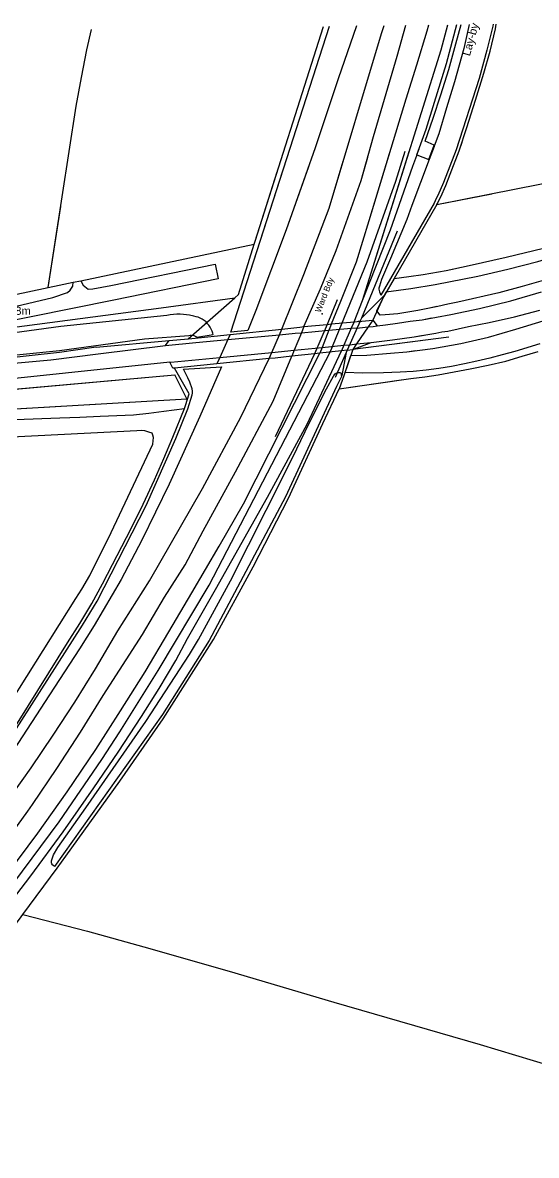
# Model space of a CAD drawing. Header units: millimetres. Extents: x 111502 to 977541, y 8702 to 1044108.
# Drawn here: x 975494 to 975686.7, y 478580.9 to 479005.6 of the extents above; entities that cross this region are included whole.
import ezdxf
from ezdxf.enums import TextEntityAlignment as Align

# ---------------------------------------------------------------- set-up
doc = ezdxf.new("R2010")
doc.units = ezdxf.units.MM
doc.header["$LTSCALE"] = 0.25
doc.layers.add('X HVSS Site Background', color=8, linetype='Continuous')
doc.styles.add('85C29BD3-77E0-4928-B775-6F', font='arial.ttf', dxfattribs={"height": 0.2})
doc.styles.add('OS Master Map$1$Standard', font='txt')

# ---------------------------------------------------------------- blocks, each defined once
blk = doc.blocks.new('OS MAP')
at = {"layer": 'X HVSS Site Background', "flags": 128}
for points in [[(489285.33, 243447.62), (489295.91, 243515.62), (489295.91, 243515.62), (489297.91, 243526.42), (489297.91, 243526.42), (489299.91, 243536.82), (489299.91, 243536.82), (489301.59, 243544.46)], [(489400.99, 243545.74), (489394.2, 243525.9), (489394.2, 243525.9), (489385.5, 243500), (489385.5, 243500), (489374.6, 243469.3), (489374.6, 243469.3), (489363.2, 243439), (489363.2, 243439), (489360.3, 243431.5), (489360.3, 243431.5), (489353.9, 243430.9)], [(489353.9, 243430.9), (489390.91, 243545.61)], [(489362.61, 243463.91), (489362.97, 243465.09), (489362.97, 243465.09), (489388.66, 243545.58)], [(489373.01, 243432.1), (489381.21, 243452.5), (489381.21, 243452.5), (489390.71, 243477.4), (489390.71, 243477.4), (489410.44, 243542.85), (489410.44, 243542.85), (489411.35, 243545.88)], [(489381.31, 243433), (489387.51, 243447.2), (489387.51, 243447.2), (489393.41, 243461.5), (489393.41, 243461.5), (489402.78, 243487.73), (489402.78, 243487.73), (489407.35, 243504.25), (489407.35, 243504.25), (489416.22, 243534.39), (489416.22, 243534.39), (489419.57, 243545.98)], [(489391.6, 243433.98), (489395.11, 243442.6), (489395.11, 243442.6), (489401.01, 243457.3), (489401.01, 243457.3), (489405.82, 243472.83), (489405.82, 243472.83), (489419.7, 243518.4), (489419.7, 243518.4), (489423.7, 243531.2), (489423.7, 243531.2), (489427.5, 243543.9), (489427.5, 243543.9), (489428.09, 243546.09)], [(489403.26, 243442.78), (489432.75, 243536.81), (489432.75, 243536.81), (489435.24, 243546.18)], [(489443.33, 243546.29), (489441.3, 243537.3), (489441.3, 243537.3), (489437.8, 243524.8), (489437.8, 243524.8), (489434.8, 243515), (489434.8, 243515), (489431.86, 243505.22), (489431.86, 243505.22), (489428.3, 243495.7), (489428.3, 243495.7), (489421.8, 243478.4), (489421.8, 243478.4), (489419.9, 243473.2), (489419.9, 243473.2), (489413.8, 243458.6), (489413.8, 243458.6), (489410.4, 243450.7), (489410.4, 243450.7), (489409.6, 243448.2), (489409.6, 243448.2), (489409.4, 243447.4), (489409.4, 243447.4), (489409.4, 243447), (489409.4, 243447), (489409.7, 243446), (489409.7, 243446), (489410.2, 243444.8)], [(489452.24, 243546.4), (489452.1, 243545.7), (489452.1, 243545.7), (489449.9, 243536.6), (489449.9, 243536.6), (489447, 243526), (489447, 243526), (489438.4, 243499.3), (489438.4, 243499.3), (489433.7, 243487), (489433.7, 243487), (489431.5, 243482.2), (489431.5, 243482.2), (489430.9, 243481), (489430.9, 243481), (489430.1, 243479.3), (489430.1, 243479.3), (489410.2, 243444.8)], [(489423.68, 243497.37), (489428.1, 243495.7), (489428.1, 243495.7), (489430.2, 243501), (489430.2, 243501), (489426.8, 243502.5), (489426.8, 243502.5), (489429.8, 243511.2), (489429.8, 243511.2), (489432.7, 243519.9), (489432.7, 243519.9), (489435.6, 243529.4), (489435.6, 243529.4), (489438.3, 243539), (489438.3, 243539), (489440.26, 243546.25)], [(489423.68, 243497.37), (489427.1, 243507), (489427.1, 243507), (489430.3, 243517.1), (489430.3, 243517.1), (489434.8, 243531.7), (489434.8, 243531.7), (489438.59, 243546.23)], [(489431.13, 243478.74), (489431.4, 243479.2), (489431.4, 243479.2), (489432, 243480.5), (489432, 243480.5), (489432.6, 243481.7), (489432.6, 243481.7), (489434.5, 243485.9), (489434.5, 243485.9), (489436.2, 243490.2), (489436.2, 243490.2), (489439.5, 243498.9), (489439.5, 243498.9), (489442.4, 243507.7), (489442.4, 243507.7), (489445.7, 243517.9), (489445.7, 243517.9), (489448.8, 243528), (489448.8, 243528), (489451.1, 243536.3), (489451.1, 243536.3), (489453.1, 243544.7), (489453.1, 243544.7), (489453.46, 243546.42)], [(489403.26, 243442.78), (489413.72, 243469.27), (489413.72, 243469.27), (489422.1, 243493.2), (489422.1, 243493.2), (489422.9, 243495.2), (489422.9, 243495.2), (489423.6, 243497.15), (489423.6, 243497.15), (489423.68, 243497.37)], [(489431.13, 243478.74), (489479.9, 243488.4), (489479.9, 243488.4), (489483.5, 243489.09)], [(489431.13, 243478.74), (489415.16, 243451.06)], [(489408.7, 243438.9), (489412.2, 243446), (489412.2, 243446), (489421.4, 243447.3), (489421.4, 243447.3), (489430.5, 243448.8), (489430.5, 243448.8), (489446.5, 243451.9), (489446.5, 243451.9), (489457.8, 243454.5), (489457.8, 243454.5), (489469, 243457.4), (489469, 243457.4), (489491.2, 243464), (489491.2, 243464), (489515.51, 243472.73)], [(489402.99, 243436.28), (489416.43, 243468.96)], [(489415.16, 243451.06), (489420.6, 243451.8), (489420.6, 243451.8), (489426, 243452.5), (489426, 243452.5), (489434.7, 243454.1), (489434.7, 243454.1), (489443.3, 243455.9), (489443.3, 243455.9), (489457.2, 243459), (489457.2, 243459), (489471.1, 243462.4), (489471.1, 243462.4), (489486, 243466.5), (489486, 243466.5), (489488.08, 243467.13)], [(489297.59, 243450.21), (489362.61, 243463.91)], [(489355.34, 243443.82), (489356.8, 243445.1), (489356.8, 243445.1), (489362.61, 243463.91)], [(489471.9, 243450.5), (489463.2, 243448), (489463.2, 243448), (489454.4, 243445.7), (489454.4, 243445.7), (489439, 243442.2), (489439, 243442.2), (489435.3, 243441.4), (489435.3, 243441.4), (489431.5, 243440.6), (489431.5, 243440.6), (489427.8, 243439.8), (489427.8, 243439.8), (489424, 243439), (489424, 243439), (489420.3, 243438.4), (489420.3, 243438.4), (489416.5, 243437.8), (489416.5, 243437.8), (489411.8, 243437.4), (489411.8, 243437.4), (489409.9, 243437.3), (489409.9, 243437.3), (489408.7, 243438.9)], [(489408.77, 243433.29), (489411.9, 243433.7), (489411.9, 243433.7), (489416.4, 243434.3), (489416.4, 243434.3), (489421.1, 243435), (489421.1, 243435), (489425.7, 243435.6), (489425.7, 243435.6), (489436.4, 243437.6), (489436.4, 243437.6), (489447.2, 243439.8), (489447.2, 243439.8), (489458.9, 243442.7), (489458.9, 243442.7), (489470.4, 243446)], [(489297.59, 243450.21), (489298.54, 243448.53), (489298.54, 243448.53), (489300.38, 243447.1), (489300.38, 243447.1), (489302.11, 243447.21), (489302.11, 243447.21), (489308.85, 243448.43), (489308.85, 243448.43), (489347.98, 243456.38), (489347.98, 243456.38), (489349.1, 243450.87), (489349.1, 243450.87), (489309.97, 243442.92), (489309.97, 243442.92), (489263.41, 243433.52)], [(489406.5, 243427.1), (489414.5, 243428), (489414.5, 243428), (489422.7, 243429.2), (489422.7, 243429.2), (489430.8, 243430.6), (489430.8, 243430.6), (489433, 243431), (489433, 243431), (489435.3, 243431.35), (489435.3, 243431.35), (489443, 243433), (489443, 243433), (489450.8, 243434.6), (489450.8, 243434.6), (489460.3, 243436.7), (489460.3, 243436.7), (489469.8, 243439.2)], [(489264.23, 243438.53), (489287.1, 243443.94), (489287.1, 243443.94), (489292.61, 243445.78), (489292.61, 243445.78), (489293.64, 243446.7), (489293.64, 243446.7), (489294.66, 243448.13), (489294.66, 243448.13), (489294.8, 243449.62)], [(489285.33, 243447.62), (489289.55, 243448.51), (489289.55, 243448.51), (489294.8, 243449.62)], [(489294.8, 243449.62), (489297.59, 243450.21)], [(489415.16, 243451.06), (489411.53, 243444.78)], [(489201.55, 243430.01), (489225.09, 243434.98), (489225.09, 243434.98), (489225.39, 243443.78), (489225.39, 243443.78), (489231.59, 243446.88), (489231.59, 243446.88), (489252.39, 243440.68), (489252.39, 243440.68), (489285.33, 243447.62)], [(489398.84, 243422.11), (489404.94, 243422.31), (489404.94, 243422.31), (489413.8, 243423), (489413.8, 243423), (489419.9, 243423.6), (489419.9, 243423.6), (489429.7, 243424.8), (489429.7, 243424.8), (489440.2, 243426.7), (489440.2, 243426.7), (489450.5, 243429.1), (489450.5, 243429.1), (489460.8, 243432), (489460.8, 243432), (489471, 243435.2), (489471, 243435.2), (489487.9, 243440.9), (489487.9, 243440.9), (489498, 243444.4), (489498, 243444.4), (489507.9, 243448.2), (489507.9, 243448.2), (489508.35, 243448.37)], [(489231.73, 243427.29), (489233.09, 243427.48), (489233.09, 243427.48), (489241.3, 243428.62), (489241.3, 243428.62), (489242.49, 243428.78), (489242.49, 243428.78), (489245.99, 243429.24), (489245.99, 243429.24), (489276.49, 243433.28), (489276.49, 243433.28), (489327.79, 243439.98), (489327.79, 243439.98), (489355.34, 243443.82)], [(489337.86, 243428.47), (489355.34, 243443.82)], [(489393.71, 243443.1), (489390.02, 243433.83)], [(489400.1, 243434.78), (489403.26, 243442.78)], [(489402.99, 243436.28), (489411.53, 243444.78)], [(489411.53, 243444.78), (489411.2, 243444.2), (489411.2, 243444.2), (489407.1, 243435.4)], [(489341.09, 243428.98), (489347.2, 243430.1), (489347.2, 243430.1), (489347.1, 243430.6), (489347.1, 243430.6), (489346.92, 243431.32), (489346.92, 243431.32), (489346.19, 243432.78), (489346.19, 243432.78), (489345.69, 243433.48), (489345.69, 243433.48), (489345.09, 243434.08), (489345.09, 243434.08), (489344.59, 243434.78), (489344.59, 243434.78), (489343.19, 243435.78), (489343.19, 243435.78), (489342.39, 243436.18), (489342.39, 243436.18), (489341.69, 243436.48), (489341.69, 243436.48), (489340.89, 243436.68), (489340.89, 243436.68), (489339.99, 243436.88), (489339.99, 243436.88), (489338.39, 243437.28), (489338.39, 243437.28), (489336.19, 243437.58), (489336.19, 243437.58), (489334.89, 243437.68), (489334.89, 243437.68), (489333.59, 243437.68), (489333.59, 243437.68), (489332.39, 243437.58), (489332.39, 243437.58), (489331.09, 243437.38), (489331.09, 243437.38), (489329.89, 243437.18), (489329.89, 243437.18), (489290.09, 243432.98), (489290.09, 243432.98), (489234.23, 243425.46)], [(489469.8, 243426.5), (489460.4, 243423.7), (489460.4, 243423.7), (489455.7, 243422.4), (489455.7, 243422.4), (489451, 243421.2), (489451, 243421.2), (489446.2, 243420.1), (489446.2, 243420.1), (489441.5, 243419), (489441.5, 243419), (489436.7, 243418.1), (489436.7, 243418.1), (489431.9, 243417.3), (489431.9, 243417.3), (489427.1, 243416.7), (489427.1, 243416.7), (489422.3, 243416.2), (489422.3, 243416.2), (489417.4, 243415.9), (489417.4, 243415.9), (489411.2, 243415.7), (489411.2, 243415.7), (489403.44, 243415.51), (489403.44, 243415.51), (489396.74, 243415.81), (489396.74, 243415.81), (489398.84, 243422.11)], [(489352.7, 243428.13), (489372.08, 243429.95), (489372.08, 243429.95), (489378.01, 243430.5), (489378.01, 243430.5), (489380.36, 243430.71), (489380.36, 243430.71), (489390.66, 243431.64), (489390.66, 243431.64), (489399.07, 243432.39), (489399.07, 243432.39), (489402.1, 243432.6), (489402.1, 243432.6), (489405.42, 243432.92)], [(489373.01, 243432.1), (489379.71, 243432.8), (489379.71, 243432.8), (489381.31, 243433)], [(489381.31, 243433), (489380.36, 243430.71), (489380.36, 243430.71), (489377.64, 243424.13), (489377.64, 243424.13), (489376.71, 243421.9)], [(489381.31, 243433), (489390.02, 243433.83)], [(489390.02, 243433.83), (489385.22, 243422.82)], [(489391.6, 243433.98), (489390.66, 243431.64), (489390.66, 243431.64), (489388.08, 243425.18), (489388.08, 243425.18), (489387.23, 243423.04)], [(489390.02, 243433.83), (489391.6, 243433.98)], [(489391.6, 243433.98), (489400.1, 243434.78)], [(489394.54, 243409.71), (489421.4, 243413.5), (489421.4, 243413.5), (489426.6, 243414.2), (489426.6, 243414.2), (489431.7, 243414.9), (489431.7, 243414.9), (489437.7, 243416), (489437.7, 243416), (489443.6, 243417.2), (489443.6, 243417.2), (489450.4, 243418.6), (489450.4, 243418.6), (489457, 243420.1), (489457, 243420.1), (489463.1, 243421.9), (489463.1, 243421.9), (489469.1, 243423.7)], [(489400.1, 243434.78), (489399.07, 243432.39), (489399.07, 243432.39), (489396.3, 243426), (489396.3, 243426), (489395.4, 243423.93)], [(489402.41, 243435), (489397.51, 243424.16)], [(489400.1, 243434.78), (489402.41, 243435)], [(489405.42, 243432.92), (489401.04, 243426.48)], [(489402.41, 243435), (489401.58, 243434.88), (489401.58, 243434.88), (489407.1, 243435.4)], [(489402.41, 243435), (489402.99, 243436.28)], [(489407.1, 243435.4), (489405.42, 243432.92)], [(489405.42, 243432.92), (489407.3, 243433.1), (489407.3, 243433.1), (489408.77, 243433.29)], [(489407.1, 243435.4), (489408.77, 243433.29)], [(489341.09, 243428.98), (489340.69, 243429.28), (489340.69, 243429.28), (489340.09, 243429.48), (489340.09, 243429.48), (489339.09, 243429.68), (489339.09, 243429.68), (489338.59, 243429.68), (489338.59, 243429.68), (489338.09, 243429.58), (489338.09, 243429.58), (489321.49, 243428.28), (489321.49, 243428.28), (489289.59, 243423.88), (489289.59, 243423.88), (489236.25, 243418.56)], [(489329.38, 243425.9), (489340.7, 243427), (489340.7, 243427), (489352.7, 243428.13)], [(489330.71, 243427.81), (489337.86, 243428.47)], [(489337.86, 243428.47), (489339.3, 243428.6), (489339.3, 243428.6), (489353.57, 243430.08)], [(489352.7, 243428.13), (489349.73, 243421.44)], [(489353.57, 243430.08), (489352.7, 243428.13)], [(489353.57, 243430.08), (489373.01, 243432.1)], [(489368.21, 243421), (489369.2, 243423.29), (489369.2, 243423.29), (489372.08, 243429.95), (489372.08, 243429.95), (489373.01, 243432.1)], [(489435.7, 243429.1), (489399.64, 243424.41)], [(489265.44, 243209.71), (489278.84, 243227.11), (489278.84, 243227.11), (489290.94, 243243.51), (489290.94, 243243.51), (489302.54, 243260.11), (489302.54, 243260.11), (489311.64, 243273.41), (489311.64, 243273.41), (489320.34, 243286.81), (489320.34, 243286.81), (489326.94, 243297.31), (489326.94, 243297.31), (489333.24, 243307.81), (489333.24, 243307.81), (489337.64, 243316.01), (489337.64, 243316.01), (489348.12, 243334.46), (489348.12, 243334.46), (489367.65, 243369.03), (489367.65, 243369.03), (489382.45, 243396.42), (489382.45, 243396.42), (489395.4, 243423.93)], [(489303.4, 243425.3), (489289.65, 243423.35), (489289.65, 243423.35), (489233.76, 243417.23)], [(489236.93, 243416.22), (489237.98, 243416.31), (489237.98, 243416.31), (489253.1, 243417.58), (489253.1, 243417.58), (489286.39, 243420.58), (489286.39, 243420.58), (489304.11, 243422.74), (489304.11, 243422.74), (489329.38, 243425.9)], [(489303.4, 243425.3), (489330.71, 243427.81)], [(489329.38, 243425.9), (489330.71, 243427.81)], [(489349.73, 243421.44), (489369.2, 243423.29), (489369.2, 243423.29), (489369.31, 243423.3), (489369.31, 243423.3), (489377.64, 243424.13), (489377.64, 243424.13), (489388.08, 243425.18), (489388.08, 243425.18), (489396.3, 243426), (489396.3, 243426), (489398.6, 243426.2), (489398.6, 243426.2), (489401.04, 243426.48)], [(489395.4, 243423.93), (489387.23, 243423.04)], [(489399.64, 243424.41), (489396.24, 243414.51), (489396.24, 243414.51), (489394.54, 243409.71)], [(489397.51, 243424.16), (489395.4, 243423.93)], [(489397.51, 243424.16), (489397.15, 243423.34)], [(489397.51, 243424.16), (489399.64, 243424.41)], [(489399.64, 243424.41), (489406.5, 243427.1)], [(489401.04, 243426.48), (489399.64, 243424.41)], [(489401.04, 243426.48), (489406.5, 243427.1)], [(489270.24, 243227.91), (489281.54, 243243.11), (489281.54, 243243.11), (489292.54, 243258.61), (489292.54, 243258.61), (489303.24, 243274.41), (489303.24, 243274.41), (489312.54, 243288.91), (489312.54, 243288.91), (489321.74, 243303.51), (489321.74, 243303.51), (489330.64, 243318.51), (489330.64, 243318.51), (489339.31, 243333.2), (489339.31, 243333.2), (489349.46, 243350.67), (489349.46, 243350.67), (489358.6, 243366.51), (489358.6, 243366.51), (489387.23, 243423.04)], [(489262.04, 243243.81), (489279.04, 243267.51), (489279.04, 243267.51), (489287.24, 243279.81), (489287.24, 243279.81), (489295.34, 243292.21), (489295.34, 243292.21), (489303.14, 243304.71), (489303.14, 243304.71), (489311.54, 243318.91), (489311.54, 243318.91), (489323.37, 243337.71), (489323.37, 243337.71), (489343.2, 243372.3), (489343.2, 243372.3), (489357.69, 243399.06), (489357.69, 243399.06), (489368.21, 243421)], [(489331, 243419.67), (489252.59, 243411.38), (489252.59, 243411.38), (489213.69, 243407.68), (489213.69, 243407.68), (489187.49, 243405.01)], [(489277.69, 243251.36), (489279.44, 243253.81), (489279.44, 243253.81), (489288.64, 243267.31), (489288.64, 243267.31), (489297.44, 243280.91), (489297.44, 243280.91), (489306.04, 243294.71), (489306.04, 243294.71), (489320.81, 243317.57), (489320.81, 243317.57), (489329.04, 243331.59), (489329.04, 243331.59), (489336.8, 243343.7), (489336.8, 243343.7), (489343.5, 243356.4), (489343.5, 243356.4), (489355.59, 243378.53), (489355.59, 243378.53), (489369.81, 243405), (489369.81, 243405), (489376.71, 243421.9)], [(489331, 243419.67), (489331.4, 243419.7), (489331.4, 243419.7), (489349.73, 243421.44)], [(489332.1, 243417.4), (489331, 243419.67)], [(489349.73, 243421.44), (489348.67, 243419.05)], [(489368.21, 243421), (489348.67, 243419.05)], [(489376.71, 243421.9), (489370.51, 243421.2), (489370.51, 243421.2), (489368.21, 243421)], [(489385.22, 243422.82), (489370.56, 243391.68)], [(489385.22, 243422.82), (489376.71, 243421.9)], [(489387.23, 243423.04), (489385.22, 243422.82)], [(489397.15, 243423.34), (489393.01, 243413.9)], [(489397.15, 243423.34), (489395.54, 243414.71)], [(489336.1, 243417), (489350.4, 243417.9), (489350.4, 243417.9), (489342.3, 243399.3), (489342.3, 243399.3), (489330.7, 243373.9), (489330.7, 243373.9), (489320.5, 243352.9), (489320.5, 243352.9), (489312.8, 243338.2), (489312.8, 243338.2), (489302.6, 243320.9), (489302.6, 243320.9), (489297.1, 243312.2), (489297.1, 243312.2), (489291.5, 243303.5), (489291.5, 243303.5), (489285.9, 243294.9), (489285.9, 243294.9), (489263.9, 243261.3)], [(489253.5, 243251.2), (489298.3, 243321.1), (489298.3, 243321.1), (489303.7, 243330.1), (489303.7, 243330.1), (489322.1, 243365.9), (489322.1, 243365.9), (489333.2, 243391.1), (489333.2, 243391.1), (489337.8, 243402.2), (489337.8, 243402.2), (489339.4, 243407.4), (489339.4, 243407.4), (489339.5, 243408.1), (489339.5, 243408.1), (489339.5, 243408.8), (489339.5, 243408.8), (489339.4, 243409.7), (489339.4, 243409.7), (489338.5, 243412.2), (489338.5, 243412.2), (489337.8, 243413.8), (489337.8, 243413.8), (489336.9, 243415.6), (489336.9, 243415.6), (489336.1, 243417)], [(489287.74, 243230.61), (489287.14, 243231.01), (489287.14, 243231.01), (489286.94, 243231.21), (489286.94, 243231.21), (489286.74, 243231.61), (489286.74, 243231.61), (489286.64, 243231.91), (489286.64, 243231.91), (489286.64, 243232.71), (489286.64, 243232.71), (489286.74, 243233.01), (489286.74, 243233.01), (489287.34, 243234.91), (489287.34, 243234.91), (489289.04, 243237.71), (489289.04, 243237.71), (489299.54, 243252.51), (489299.54, 243252.51), (489321.94, 243284.91), (489321.94, 243284.91), (489338.44, 243310.11), (489338.44, 243310.11), (489341.74, 243315.71), (489341.74, 243315.71), (489353.74, 243337.71), (489353.74, 243337.71), (489373.94, 243377.51), (489373.94, 243377.51), (489378.64, 243387.21), (489378.64, 243387.21), (489383.24, 243396.81), (489383.24, 243396.81), (489389.74, 243409.61), (489389.74, 243409.61), (489392.34, 243414.41), (489392.34, 243414.41), (489392.54, 243414.71), (489392.54, 243414.71), (489393.04, 243415.31), (489393.04, 243415.31), (489393.64, 243415.71), (489393.64, 243415.71), (489394.24, 243415.81), (489394.24, 243415.81), (489394.74, 243415.81), (489394.74, 243415.81), (489395.14, 243415.61), (489395.14, 243415.61), (489395.34, 243414.31)], [(489332.79, 243417.47), (489332.1, 243417.4)], [(489348.67, 243419.05), (489332.79, 243417.47)], [(489336.47, 243402.3), (489336.8, 243403.1), (489336.8, 243403.1), (489336.9, 243403.43), (489336.9, 243403.43), (489338.3, 243407.8), (489338.3, 243407.8), (489332.79, 243417.47)], [(489182.93, 243396.91), (489337.39, 243405.88), (489337.39, 243405.88), (489332.89, 243414.88)], [(489185.65, 243401.75), (489332.89, 243414.88)], [(489395.34, 243414.31), (489393.54, 243410.51), (489393.54, 243410.51), (489374.44, 243369.21), (489374.44, 243369.21), (489345.74, 243315.31), (489345.74, 243315.31), (489328.24, 243287.51), (489328.24, 243287.51), (489287.74, 243230.61)], [(489275.88, 243212.57), (489288.74, 243229.91), (489288.74, 243229.91), (489292.04, 243234.41), (489292.04, 243234.41), (489312.24, 243262.61), (489312.24, 243262.61), (489328.54, 243285.91), (489328.54, 243285.91), (489347.34, 243315.71), (489347.34, 243315.71), (489362.24, 243342.91), (489362.24, 243342.91), (489375.54, 243368.71), (489375.54, 243368.71), (489388.44, 243396.61), (489388.44, 243396.61), (489394.54, 243409.71)], [(489252.69, 243397.38), (489289.79, 243398.78), (489289.79, 243398.78), (489297.29, 243399.08), (489297.29, 243399.08), (489304.89, 243399.48), (489304.89, 243399.48), (489311.09, 243399.68), (489311.09, 243399.68), (489317.39, 243399.98), (489317.39, 243399.98), (489323.09, 243400.58), (489323.09, 243400.58), (489328.69, 243401.28), (489328.69, 243401.28), (489336.47, 243402.3)], [(489274.5, 243285.3), (489292.6, 243314.4), (489292.6, 243314.4), (489297.3, 243321.7), (489297.3, 243321.7), (489301.8, 243329.2), (489301.8, 243329.2), (489305.7, 243336.5), (489305.7, 243336.5), (489309.5, 243343.8), (489309.5, 243343.8), (489313, 243350.6), (489313, 243350.6), (489316.5, 243357.3), (489316.5, 243357.3), (489321, 243366.4), (489321, 243366.4), (489325.2, 243375.5), (489325.2, 243375.5), (489328.7, 243383.5), (489328.7, 243383.5), (489332.1, 243391.6), (489332.1, 243391.6), (489336.47, 243402.3)], [(489271.2, 243292.1), (489295.8, 243331), (489295.8, 243331), (489298, 243334.6), (489298, 243334.6), (489301, 243339.7), (489301, 243339.7), (489309.05, 243355.8), (489309.05, 243355.8), (489324.63, 243388.98), (489324.63, 243388.98), (489324.92, 243391.45), (489324.92, 243391.45), (489324.63, 243392.32), (489324.63, 243392.32), (489324.34, 243393.05), (489324.34, 243393.05), (489323.18, 243393.48), (489323.18, 243393.48), (489321.59, 243393.92), (489321.59, 243393.92), (489320.28, 243394.06), (489320.28, 243394.06), (489318.68, 243393.92), (489318.68, 243393.92), (489261.68, 243391.08)], [(489260.7, 243228.29), (489270.04, 243240.61), (489270.04, 243240.61), (489277.69, 243251.36)], [(489197.14, 243118.51), (489206.24, 243128.01), (489206.24, 243128.01), (489216.64, 243139.41), (489216.64, 243139.41), (489228.54, 243152.91), (489228.54, 243152.91), (489273.84, 243209.81), (489273.84, 243209.81), (489275.23, 243211.69), (489275.23, 243211.69), (489275.88, 243212.57)], [(489275.88, 243212.57), (489300.1, 243206.3), (489300.1, 243206.3), (489321.3, 243200.4), (489321.3, 243200.4), (489353.3, 243191.3), (489353.3, 243191.3), (489392.5, 243179.76), (489392.5, 243179.76), (489447.46, 243163.87), (489447.46, 243163.87), (489480.54, 243153.87)]]:
    blk.add_lwpolyline(points, dxfattribs=at)
at = {"layer": 'X HVSS Site Background'}
for points in [[(489430.11, 243500.53), (489428.3, 243495.7), (489421.8, 243478.4), (489419.9, 243473.2), (489413.8, 243458.6), (489410.4, 243450.7), (489409.6, 243448.2), (489409.4, 243447.4), (489409.4, 243447), (489409.7, 243446), (489410.2, 243444.8)], [(489439.27, 243502), (489438.4, 243499.3), (489433.7, 243487), (489431.5, 243482.2), (489430.9, 243481), (489430.1, 243479.3), (489410.2, 243444.8)], [(489423.68, 243497.37), (489428.1, 243495.7), (489430.01, 243500.51)], [(489431.13, 243478.74), (489431.4, 243479.2), (489432, 243480.5), (489432.6, 243481.7), (489434.5, 243485.9), (489436.2, 243490.2), (489439.5, 243498.9), (489440.59, 243502.22)], [(489175.94, 243116.01), (489194.04, 243133.91), (489197.14, 243137.01), (489215.44, 243156.41), (489233.64, 243176.91), (489253.04, 243199.71), (489271.54, 243223.11), (489272.54, 243224.41), (489289.44, 243247.31), (489305.54, 243270.71), (489312.24, 243281.01), (489326.64, 243304.01), (489345.72, 243336.01), (489391.11, 243423.4), (489405.05, 243457.25), (489415.73, 243487.51), (489419.27, 243498.79)], [(489381.31, 243433), (489387.51, 243447.2), (489393.41, 243461.5), (489402.78, 243487.73), (489405.21, 243496.53)], [(489391.6, 243433.98), (489395.11, 243442.6), (489401.01, 243457.3), (489405.82, 243472.83), (489413.44, 243497.85)], [(489403.26, 243442.78), (489420.91, 243499.05)], [(489403.26, 243442.78), (489413.72, 243469.27), (489422.1, 243493.2), (489422.9, 243495.2), (489423.6, 243497.15), (489423.68, 243497.37)], [(489423.68, 243497.37), (489424.48, 243499.63)], [(489383, 243492.96), (489374.6, 243469.3), (489363.2, 243439), (489360.3, 243431.5), (489353.9, 243430.9)], [(489373.01, 243432.1), (489381.21, 243452.5), (489390.71, 243477.4), (489396.03, 243495.05)], [(489353.9, 243430.9), (489373.42, 243491.42)], [(489362.61, 243463.91), (489362.97, 243465.09), (489371.26, 243491.07)], [(489431.13, 243478.74), (489451.73, 243482.82)], [(489285.33, 243447.62), (489290.06, 243478.02)], [(489431.13, 243478.74), (489415.16, 243451.06)], [(489402.99, 243436.28), (489416.43, 243468.96)], [(489297.59, 243450.21), (489362.61, 243463.91)], [(489355.34, 243443.82), (489356.8, 243445.1), (489362.61, 243463.91)], [(489297.59, 243450.21), (489298.54, 243448.53), (489300.38, 243447.1), (489302.11, 243447.21), (489308.85, 243448.43), (489347.98, 243456.38), (489349.1, 243450.87), (489309.97, 243442.92), (489263.41, 243433.52), (489255.14, 243432.71), (489250.24, 243432.81), (489246.97, 243433.42), (489244.01, 243434.34), (489241.87, 243435.06), (489239.42, 243435.26), (489236.31, 243434.16), (489234.61, 243432.79), (489233.36, 243431.14), (489231.73, 243427.29)], [(489415.16, 243451.06), (489420.6, 243451.8), (489426, 243452.5), (489434.7, 243454.1), (489438.13, 243454.82)], [(489227.79, 243426.76), (489228.37, 243434.09), (489228.92, 243436.2), (489229.78, 243438.23), (489230.56, 243439.95), (489231.26, 243440.65), (489232.04, 243441.12), (489233.29, 243441.59), (489234.62, 243441.59), (489237.44, 243441.19), (489238.05, 243441.06), (489239.33, 243440.57), (489247.08, 243437.42), (489248.91, 243437.1), (489250.95, 243436.89), (489253.3, 243436.89), (489256.88, 243437.2), (489264.23, 243438.53), (489287.1, 243443.94), (489292.61, 243445.78), (489293.64, 243446.7), (489294.66, 243448.13), (489294.8, 243449.62)], [(489285.33, 243447.62), (489289.55, 243448.51), (489294.8, 243449.62)], [(489294.8, 243449.62), (489297.59, 243450.21)], [(489408.7, 243438.9), (489412.2, 243446), (489421.4, 243447.3), (489430.5, 243448.8), (489435.7, 243449.81)], [(489415.16, 243451.06), (489411.53, 243444.78)], [(489152.69, 243419.78), (489179.59, 243425.38), (489225.09, 243434.98), (489225.39, 243443.78), (489231.59, 243446.88), (489252.39, 243440.68), (489285.33, 243447.62)], [(489231.73, 243427.29), (489233.09, 243427.48), (489241.3, 243428.62), (489242.49, 243428.78), (489245.99, 243429.24), (489276.49, 243433.28), (489327.79, 243439.98), (489355.34, 243443.82)], [(489337.86, 243428.47), (489355.34, 243443.82)], [(489393.71, 243443.1), (489390.02, 243433.83)], [(489400.1, 243434.78), (489403.26, 243442.78)], [(489402.99, 243436.28), (489411.53, 243444.78)], [(489411.53, 243444.78), (489411.2, 243444.2), (489407.1, 243435.4)], [(489341.09, 243428.98), (489347.2, 243430.1), (489347.1, 243430.6), (489346.92, 243431.32), (489346.19, 243432.78), (489345.69, 243433.48), (489345.09, 243434.08), (489344.59, 243434.78), (489343.19, 243435.78), (489342.39, 243436.18), (489341.69, 243436.48), (489340.89, 243436.68), (489339.99, 243436.88), (489338.39, 243437.28), (489336.19, 243437.58), (489334.89, 243437.68), (489333.59, 243437.68), (489332.39, 243437.58), (489331.09, 243437.38), (489329.89, 243437.18), (489290.09, 243432.98), (489234.23, 243425.46)], [(489431.19, 243440.53), (489427.8, 243439.8), (489424, 243439), (489420.3, 243438.4), (489416.5, 243437.8), (489411.8, 243437.4), (489409.9, 243437.3), (489408.7, 243438.9)], [(489352.7, 243428.13), (489372.08, 243429.95), (489378.01, 243430.5), (489380.36, 243430.71), (489390.66, 243431.64), (489399.07, 243432.39), (489402.1, 243432.6), (489405.42, 243432.92)], [(489373.01, 243432.1), (489379.71, 243432.8), (489381.31, 243433)], [(489381.31, 243433), (489380.36, 243430.71), (489377.64, 243424.13), (489376.71, 243421.9)], [(489381.31, 243433), (489390.02, 243433.83)], [(489390.02, 243433.83), (489385.22, 243422.82)], [(489391.6, 243433.98), (489390.66, 243431.64), (489388.08, 243425.18), (489387.23, 243423.04)], [(489390.02, 243433.83), (489391.6, 243433.98)], [(489391.6, 243433.98), (489400.1, 243434.78)], [(489400.1, 243434.78), (489399.07, 243432.39), (489396.3, 243426), (489395.4, 243423.93)], [(489402.41, 243435), (489397.51, 243424.16)], [(489400.1, 243434.78), (489402.41, 243435)], [(489405.42, 243432.92), (489401.04, 243426.48)], [(489402.41, 243435), (489401.58, 243434.88), (489407.1, 243435.4)], [(489402.41, 243435), (489402.99, 243436.28)], [(489407.1, 243435.4), (489405.42, 243432.92)], [(489405.42, 243432.92), (489407.3, 243433.1), (489408.77, 243433.29)], [(489407.1, 243435.4), (489408.77, 243433.29)], [(489408.77, 243433.29), (489411.9, 243433.7), (489416.4, 243434.3), (489421.1, 243435), (489425.7, 243435.6), (489429.11, 243436.24)], [(489341.09, 243428.98), (489340.69, 243429.28), (489340.09, 243429.48), (489339.09, 243429.68), (489338.59, 243429.68), (489338.09, 243429.58), (489321.49, 243428.28), (489289.59, 243423.88), (489236.25, 243418.56)], [(489329.38, 243425.9), (489340.7, 243427), (489352.7, 243428.13)], [(489330.71, 243427.81), (489337.86, 243428.47)], [(489337.86, 243428.47), (489339.3, 243428.6), (489353.57, 243430.08)], [(489352.7, 243428.13), (489349.73, 243421.44)], [(489353.57, 243430.08), (489352.7, 243428.13)], [(489353.57, 243430.08), (489373.01, 243432.1)], [(489368.21, 243421), (489369.2, 243423.29), (489372.08, 243429.95), (489373.01, 243432.1)], [(489406.5, 243427.1), (489414.5, 243428), (489422.7, 243429.2), (489425.96, 243429.76)], [(489146.32, 243082.91), (489188.24, 243122.61), (489203.44, 243137.81), (489217.14, 243152.41), (489230.54, 243167.41), (489241.14, 243179.91), (489251.64, 243192.51), (489265.44, 243209.71), (489278.84, 243227.11), (489290.94, 243243.51), (489302.54, 243260.11), (489311.64, 243273.41), (489320.34, 243286.81), (489326.94, 243297.31), (489333.24, 243307.81), (489337.64, 243316.01), (489348.12, 243334.46), (489367.65, 243369.03), (489382.45, 243396.42), (489395.4, 243423.93)], [(489303.4, 243425.3), (489289.65, 243423.35), (489233.76, 243417.23)], [(489236.93, 243416.22), (489237.98, 243416.31), (489253.1, 243417.58), (489286.39, 243420.58), (489304.11, 243422.74), (489329.38, 243425.9)], [(489303.4, 243425.3), (489330.71, 243427.81)], [(489329.38, 243425.9), (489330.71, 243427.81)], [(489349.73, 243421.44), (489369.2, 243423.29), (489369.31, 243423.3), (489377.64, 243424.13), (489388.08, 243425.18), (489396.3, 243426), (489398.6, 243426.2), (489401.04, 243426.48)], [(489395.4, 243423.93), (489387.23, 243423.04)], [(489399.64, 243424.41), (489396.24, 243414.51), (489394.54, 243409.71)], [(489397.51, 243424.16), (489395.4, 243423.93)], [(489397.51, 243424.16), (489397.15, 243423.34)], [(489397.51, 243424.16), (489399.64, 243424.41)], [(489398.84, 243422.11), (489404.94, 243422.31), (489413.8, 243423), (489419.9, 243423.6), (489423.16, 243424)], [(489424.96, 243427.7), (489399.64, 243424.41)], [(489399.64, 243424.41), (489406.5, 243427.1)], [(489401.04, 243426.48), (489399.64, 243424.41)], [(489401.04, 243426.48), (489406.5, 243427.1)], [(489174.07, 243119.42), (489187.04, 243132.71), (489197.14, 243142.91), (489200.04, 243145.81), (489212.74, 243159.21), (489223.94, 243171.71), (489246.84, 243198.61), (489258.64, 243213.01), (489270.24, 243227.91), (489281.54, 243243.11), (489292.54, 243258.61), (489303.24, 243274.41), (489312.54, 243288.91), (489321.74, 243303.51), (489330.64, 243318.51), (489339.31, 243333.2), (489349.46, 243350.67), (489358.6, 243366.51), (489387.23, 243423.04)], [(489331, 243419.67), (489252.59, 243411.38), (489213.69, 243407.68), (489179.39, 243404.18), (489147.69, 243401.08), (489123.69, 243399.28), (489114.69, 243398.48), (489107.09, 243397.68), (489098.19, 243396.28), (489085.99, 243394.28), (489085.39, 243394.08), (489084.89, 243393.88), (489084.29, 243393.58), (489083.79, 243393.28), (489082.81, 243392.62)], [(489115.53, 243087.52), (489116.55, 243088.35), (489127.88, 243098.57), (489143.69, 243112.81), (489156.64, 243125.61), (489172.04, 243140.61), (489194.54, 243163.51), (489205.24, 243174.91), (489215.64, 243186.61), (489234.74, 243208.91), (489244.04, 243220.41), (489253.14, 243232.01), (489262.04, 243243.81), (489279.04, 243267.51), (489287.24, 243279.81), (489295.34, 243292.21), (489303.14, 243304.71), (489311.54, 243318.91), (489323.37, 243337.71), (489343.2, 243372.3), (489357.69, 243399.06), (489368.21, 243421)], [(489277.69, 243251.36), (489279.44, 243253.81), (489288.64, 243267.31), (489297.44, 243280.91), (489306.04, 243294.71), (489320.81, 243317.57), (489329.04, 243331.59), (489336.8, 243343.7), (489343.5, 243356.4), (489355.59, 243378.53), (489369.81, 243405), (489376.71, 243421.9)], [(489331, 243419.67), (489331.4, 243419.7), (489349.73, 243421.44)], [(489332.1, 243417.4), (489331, 243419.67)], [(489349.73, 243421.44), (489348.67, 243419.05)], [(489368.21, 243421), (489348.67, 243419.05)], [(489376.71, 243421.9), (489370.51, 243421.2), (489368.21, 243421)], [(489385.22, 243422.82), (489370.56, 243391.68)], [(489385.22, 243422.82), (489376.71, 243421.9)], [(489387.23, 243423.04), (489385.22, 243422.82)], [(489397.15, 243423.34), (489393.01, 243413.9)], [(489397.15, 243423.34), (489395.54, 243414.71)], [(489419.29, 243416.02), (489417.4, 243415.9), (489411.2, 243415.7), (489403.44, 243415.51), (489396.74, 243415.81), (489398.84, 243422.11)], [(489336.1, 243417), (489350.4, 243417.9), (489342.3, 243399.3), (489330.7, 243373.9), (489320.5, 243352.9), (489312.8, 243338.2), (489302.6, 243320.9), (489297.1, 243312.2), (489291.5, 243303.5), (489285.9, 243294.9), (489263.9, 243261.3), (489248.6, 243239.5), (489243.9, 243233.5), (489243.7, 243233.3), (489243.2, 243232.9), (489242.9, 243232.8), (489242.2, 243232.8), (489241.6, 243233), (489241, 243233.3)], [(489241, 243233.3), (489253.5, 243251.2), (489298.3, 243321.1), (489303.7, 243330.1), (489322.1, 243365.9), (489333.2, 243391.1), (489337.8, 243402.2), (489339.4, 243407.4), (489339.5, 243408.1), (489339.5, 243408.8), (489339.4, 243409.7), (489338.5, 243412.2), (489337.8, 243413.8), (489336.9, 243415.6), (489336.1, 243417)], [(489287.74, 243230.61), (489287.14, 243231.01), (489286.94, 243231.21), (489286.74, 243231.61), (489286.64, 243231.91), (489286.64, 243232.71), (489286.74, 243233.01), (489287.34, 243234.91), (489289.04, 243237.71), (489299.54, 243252.51), (489321.94, 243284.91), (489338.44, 243310.11), (489341.74, 243315.71), (489353.74, 243337.71), (489373.94, 243377.51), (489378.64, 243387.21), (489383.24, 243396.81), (489389.74, 243409.61), (489392.34, 243414.41), (489392.54, 243414.71), (489393.04, 243415.31), (489393.64, 243415.71), (489394.24, 243415.81), (489394.74, 243415.81), (489395.14, 243415.61), (489395.34, 243414.31)], [(489332.79, 243417.47), (489332.1, 243417.4)], [(489348.67, 243419.05), (489332.79, 243417.47)], [(489336.47, 243402.3), (489336.8, 243403.1), (489336.9, 243403.43), (489338.3, 243407.8), (489332.79, 243417.47)], [(489148.99, 243398.48), (489149.79, 243397.28), (489150.29, 243396.68), (489151.29, 243395.78), (489151.89, 243395.48), (489152.39, 243395.28), (489152.89, 243395.18), (489153.69, 243395.08), (489154.29, 243395.18), (489154.79, 243395.28), (489337.39, 243405.88), (489332.89, 243414.88)], [(489148.99, 243398.48), (489332.89, 243414.88)], [(489395.34, 243414.31), (489393.54, 243410.51), (489374.44, 243369.21), (489345.74, 243315.31), (489328.24, 243287.51), (489287.74, 243230.61)], [(489394.54, 243409.71), (489417.82, 243412.99)], [(489275.88, 243212.57), (489288.74, 243229.91), (489292.04, 243234.41), (489312.24, 243262.61), (489328.54, 243285.91), (489347.34, 243315.71), (489362.24, 243342.91), (489375.54, 243368.71), (489388.44, 243396.61), (489394.54, 243409.71)], [(489150.56, 243391.51), (489151.69, 243391.58), (489191.89, 243394.08), (489224.49, 243396.18), (489232.49, 243396.68), (489240.49, 243396.98), (489246.69, 243397.18), (489252.69, 243397.38), (489289.79, 243398.78), (489297.29, 243399.08), (489304.89, 243399.48), (489311.09, 243399.68), (489317.39, 243399.98), (489323.09, 243400.58), (489328.69, 243401.28), (489336.47, 243402.3)], [(489270.61, 243279.39), (489274.5, 243285.3), (489292.6, 243314.4), (489297.3, 243321.7), (489301.8, 243329.2), (489305.7, 243336.5), (489309.5, 243343.8), (489313, 243350.6), (489316.5, 243357.3), (489321, 243366.4), (489325.2, 243375.5), (489328.7, 243383.5), (489332.1, 243391.6), (489336.47, 243402.3)], [(489271.2, 243292.1), (489295.8, 243331), (489298, 243334.6), (489301, 243339.7), (489309.05, 243355.8), (489324.63, 243388.98), (489324.92, 243391.45), (489324.63, 243392.32), (489324.34, 243393.05), (489323.18, 243393.48), (489321.59, 243393.92), (489320.28, 243394.06), (489318.68, 243393.92), (489261.68, 243391.08)], [(489260.7, 243228.29), (489270.04, 243240.61), (489277.69, 243251.36)], [(489142.95, 243068.79), (489148.24, 243073.21), (489154.84, 243078.71), (489164.04, 243086.71), (489173.64, 243095.41), (489184.74, 243106.01), (489195.64, 243116.91), (489197.14, 243118.51), (489206.24, 243128.01), (489216.64, 243139.41), (489228.54, 243152.91), (489273.84, 243209.81), (489275.23, 243211.69), (489275.88, 243212.57)], [(489275.88, 243212.57), (489300.1, 243206.3), (489306.9, 243204.41)]]:
    blk.add_lwpolyline(points, dxfattribs=at)
blk.add_point((489388.11, 243437.8), dxfattribs=at)
at = {"layer": 'X HVSS Site Background', "style": '85C29BD3-77E0-4928-B775-6F'}
blk.add_text('Ward Bdy', height=2.25, rotation=68.2, dxfattribs=at).set_placement((489388.11, 243437.8), align=Align.BOTTOM_LEFT)
at = {"layer": 'X HVSS Site Background', "insert": (489444.4, 243534), "char_height": 3, "attachment_point": 7, "rotation": 74.4, "style": 'OS Master Map$1$Standard'}
blk.add_mtext('{\\farial|b0|i0|c0|p34;Lay-by}', dxfattribs=at)
at = {"layer": 'X HVSS Site Background', "insert": (489267.19, 243437.38), "char_height": 3, "attachment_point": 7, "style": 'OS Master Map$1$Standard'}
blk.add_mtext('{\\farial|b0|i0|c0|p34;62.8m}', dxfattribs=at)

msp = doc.modelspace()

# ---------------------------------------------------------------- block references
at = {"lineweight": 0}
msp.add_blockref('OS MAP', (486218.2, 235458.61), dxfattribs=at)

doc.saveas('drawing.dxf')
